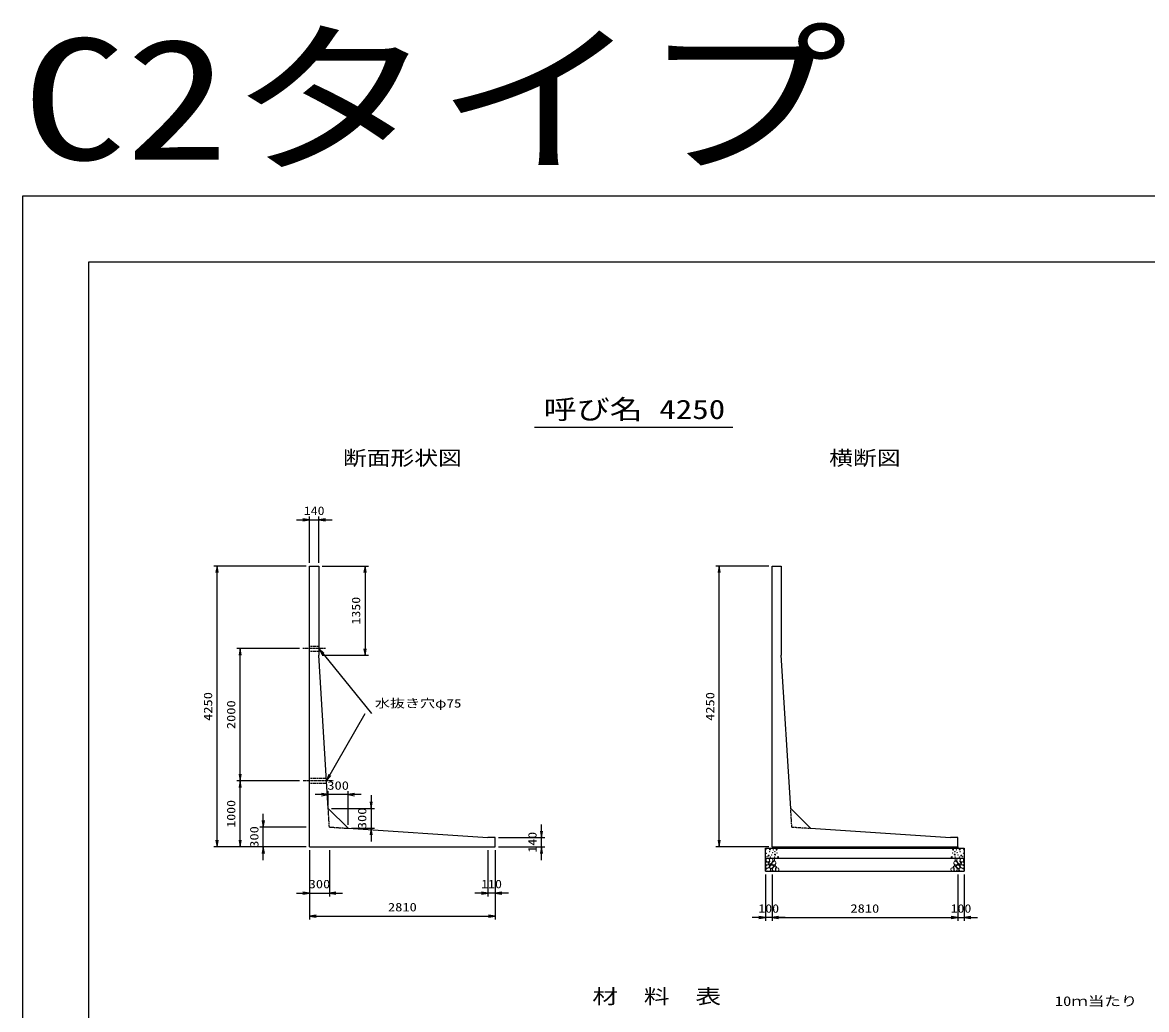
# Model space of a CAD drawing. Units: millimetres at full size. Extents: x 0 to 42050, y 0 to 32328.
# Drawn here: x 0 to 17013, y 17388 to 32328 of the extents above; entities that cross this region are included whole.
import ezdxf
from ezdxf.enums import TextEntityAlignment as Align

# ---------------------------------------------------------------- set-up
doc = ezdxf.new("R2010")
doc.units = ezdxf.units.MM
doc.linetypes.add('CHAIN', pattern=[18.5, 12, -1.5, 3.5, -1.5])
doc.linetypes.add('DASHED_SPACED', pattern=[12, 6, -6])
for name, color, linetype, lineweight in [('D-BMK', 2, 'CHAIN', 25), ('D-DCR-HCHn', 4, 'Continuous', 9), ('D-STR-DIM', 7, 'Continuous', 25), ('D-STR-STRn', 1, 'Continuous', 25), ('D-STR-TXT', 7, 'Continuous', 25), ('D-TTL', 2, 'Continuous', 25), ('D-TTL-TXT', 7, 'Continuous', 25)]:
    doc.layers.add(name, color=color, linetype=linetype, lineweight=lineweight)
doc.layers.add('D-MTR', color=7, linetype='Continuous')
doc.styles.add('ＭＳ ゴシック', font='')
doc.styles.get('ＭＳ ゴシック').set_extended_font_data('MS Gothic')

# ---------------------------------------------------------------- blocks, each defined once
blk = doc.blocks.new('open_arrow')
at = {"color": 0, "linetype": 'Continuous', "lineweight": -2}
blk.add_lwpolyline([(7.5, 1.25), (0, 0), (7.5, -1.25)], dxfattribs=at)

msp = doc.modelspace()

# ---------------------------------------------------------------- linework, layer by layer
at = {"layer": 'D-BMK'}
for p, q in [((4585, 22850), (4245, 22850)), ((4701.923, 20850), (4245, 20850))]:
    msp.add_line(p, q, dxfattribs=at)
at = {"layer": 'D-DCR-HCHn'}
for points in [[(11252.281, 19613.808), (11245.346, 19593.005), (11254.592, 19579.136), (11277.707, 19576.824), (11293.488, 19583.599), (11286.952, 19599.939), (11291.575, 19609.185), (11282.33, 19618.431), (11268.461, 19623.053)], [(11296.155, 19537.009), (11313.277, 19562.692), (11311.137, 19569.112), (11287.594, 19575.533), (11266.192, 19573.393), (11251.21, 19560.551), (11249.07, 19545.57), (11251.21, 19530.588), (11268.332, 19526.308)], [(11296.198, 19671.594), (11275.395, 19676.217), (11256.904, 19666.971), (11254.592, 19646.168), (11259.215, 19629.988), (11282.33, 19623.053), (11298.51, 19623.053), (11305.444, 19634.611), (11305.444, 19660.037)], [(11314.69, 19673.906), (11307.756, 19653.102), (11310.067, 19629.988), (11293.887, 19604.562), (11314.69, 19593.005), (11337.805, 19604.562), (11351.673, 19623.053), (11356.296, 19653.102), (11351.673, 19669.283), (11337.805, 19676.217)], [(11319.313, 19593.005), (11307.756, 19583.759), (11312.379, 19576.824), (11328.559, 19576.824), (11335.493, 19579.136), (11340.116, 19588.382), (11333.182, 19595.316)], [(11356.082, 19537.009), (11366.783, 19562.692), (11358.222, 19573.393), (11332.539, 19573.393), (11321.838, 19569.112), (11311.137, 19554.131), (11311.137, 19541.289), (11321.838, 19524.167), (11334.679, 19522.027)], [(11353.985, 19618.431), (11342.427, 19590.693), (11351.673, 19579.136), (11379.411, 19579.136), (11390.968, 19583.759), (11402.525, 19599.939), (11402.525, 19613.808), (11390.968, 19632.299), (11377.099, 19634.611)], [(11358.608, 19669.283), (11358.608, 19641.545), (11370.165, 19634.611), (11381.722, 19641.545), (11384.034, 19657.725), (11381.722, 19671.594), (11365.542, 19676.217)], [(11388.185, 19560.551), (11398.886, 19569.112), (11394.606, 19575.533), (11379.624, 19575.533), (11373.204, 19573.393), (11368.923, 19564.832), (11375.344, 19558.411)], [(14146.015, 19618.431), (14157.573, 19590.693), (14148.327, 19579.136), (14120.589, 19579.136), (14109.032, 19583.759), (14097.475, 19599.939), (14097.475, 19613.808), (14109.032, 19632.299), (14122.901, 19634.611)], [(14111.815, 19560.551), (14101.114, 19569.112), (14105.394, 19575.533), (14120.376, 19575.533), (14126.796, 19573.393), (14131.077, 19564.832), (14124.656, 19558.411)], [(14141.392, 19669.283), (14141.392, 19641.545), (14129.835, 19634.611), (14118.278, 19641.545), (14115.966, 19657.725), (14118.278, 19671.594), (14134.458, 19676.217)], [(14143.918, 19537.009), (14133.217, 19562.692), (14141.778, 19573.393), (14167.461, 19573.393), (14178.162, 19569.112), (14188.863, 19554.131), (14188.863, 19541.289), (14178.162, 19524.167), (14165.321, 19522.027)], [(14185.31, 19673.906), (14192.244, 19653.102), (14189.933, 19629.988), (14206.113, 19604.562), (14185.31, 19593.005), (14162.195, 19604.562), (14148.327, 19623.053), (14143.704, 19653.102), (14148.327, 19669.283), (14162.195, 19676.217)], [(14180.687, 19593.005), (14192.244, 19583.759), (14187.621, 19576.824), (14171.441, 19576.824), (14164.507, 19579.136), (14159.884, 19588.382), (14166.818, 19595.316)], [(14203.845, 19537.009), (14186.723, 19562.692), (14188.863, 19569.112), (14212.406, 19575.533), (14233.808, 19573.393), (14248.79, 19560.551), (14250.93, 19545.57), (14248.79, 19530.588), (14231.668, 19526.308)], [(14203.802, 19671.594), (14224.605, 19676.217), (14243.096, 19666.971), (14245.408, 19646.168), (14240.785, 19629.988), (14217.67, 19623.053), (14201.49, 19623.053), (14194.556, 19634.611), (14194.556, 19660.037)], [(14247.719, 19613.808), (14254.654, 19593.005), (14245.408, 19579.136), (14222.293, 19576.824), (14206.512, 19583.599), (14213.048, 19599.939), (14208.425, 19609.185), (14217.67, 19618.431), (14231.539, 19623.053)], [(11304.716, 19483.503), (11319.698, 19489.924), (11323.978, 19511.326), (11315.417, 19526.308), (11300.435, 19530.588), (11281.173, 19528.448), (11259.771, 19519.887), (11249.07, 19507.045), (11249.07, 19492.064), (11255.49, 19483.503), (11281.173, 19485.643)], [(11351.801, 19489.924), (11351.801, 19515.606), (11341.1, 19522.027), (11330.399, 19515.606), (11328.259, 19500.625), (11330.399, 19487.783), (11345.381, 19483.503)], [(11392.466, 19485.643), (11398.886, 19504.905), (11396.746, 19526.308), (11411.728, 19549.85), (11392.466, 19560.551), (11371.063, 19549.85), (11358.222, 19532.728), (11353.941, 19504.905), (11358.222, 19489.924), (11371.063, 19483.503)], [(11409.588, 19487.783), (11428.85, 19483.503), (11445.972, 19492.064), (11448.112, 19511.326), (11443.831, 19526.308), (11422.429, 19532.728), (11407.447, 19532.728), (11401.027, 19522.027), (11401.027, 19498.484)], [(14090.412, 19487.783), (14071.15, 19483.503), (14054.028, 19492.064), (14051.888, 19511.326), (14056.169, 19526.308), (14077.571, 19532.728), (14092.553, 19532.728), (14098.973, 19522.027), (14098.973, 19498.484)], [(14107.534, 19485.643), (14101.114, 19504.905), (14103.254, 19526.308), (14088.272, 19549.85), (14107.534, 19560.551), (14128.937, 19549.85), (14141.778, 19532.728), (14146.059, 19504.905), (14141.778, 19489.924), (14128.937, 19483.503)], [(14148.199, 19489.924), (14148.199, 19515.606), (14158.9, 19522.027), (14169.601, 19515.606), (14171.741, 19500.625), (14169.601, 19487.783), (14154.619, 19483.503)], [(14195.284, 19483.503), (14180.302, 19489.924), (14176.022, 19511.326), (14184.583, 19526.308), (14199.565, 19530.588), (14218.827, 19528.448), (14240.229, 19519.887), (14250.93, 19507.045), (14250.93, 19492.064), (14244.51, 19483.503), (14218.827, 19485.643)]]:
    msp.add_lwpolyline(points, close=True, dxfattribs=at)
for centre, radius in [((11255.727, 19807.43), 3), ((11256.869, 19753.919), 3), ((11307.292, 19775.761), 3), ((11313.964, 19811.655), 7.5), ((11352.857, 19762.723), 3), ((11364.403, 19805.014), 3), ((11390.213, 19732.843), 7.5), ((11387.638, 19778.106), 3), ((11413.974, 19807.67), 7.5), ((11421.654, 19755.19), 3), ((14078.346, 19755.19), 3), ((14086.026, 19807.67), 7.5), ((14109.787, 19732.843), 7.5), ((14112.362, 19778.106), 3), ((14135.597, 19805.014), 3), ((14147.143, 19762.723), 3), ((14186.036, 19811.655), 7.5), ((14192.708, 19775.761), 3), ((14243.131, 19753.919), 3), ((14244.273, 19807.43), 3), ((11267.509, 19699.892), 3), ((11291.97, 19719.003), 7.5), ((11318.125, 19695.822), 3), ((11338.9, 19728.648), 3), ((11383.422, 19695.32), 3), ((11435.905, 19695.97), 7.5), ((14064.095, 19695.97), 7.5), ((14116.578, 19695.32), 3), ((14161.1, 19728.648), 3), ((14181.875, 19695.822), 3), ((14208.03, 19719.003), 7.5), ((14232.491, 19699.892), 3)]:
    msp.add_circle(centre, radius, dxfattribs=at)
at = {"layer": 'D-STR-DIM'}
for p, q in [((4345, 24150), (4345, 24850)), ((4485, 24150), (4485, 24850)), ((4145, 24800), (4685, 24800)), ((4295, 24100), (2895, 24100)), ((2945, 19850), (2945, 24100)), ((4535, 24100), (5235, 24100)), ((5185, 24100), (5185, 22750)), ((11295, 24100), (10495, 24100)), ((10545, 19850), (10545, 24100)), ((4195, 22850), (3245, 22850)), ((3295, 20850), (3295, 22850)), ((4535, 22750), (5235, 22750)), ((4195, 20850), (3245, 20850)), ((4195, 20850), (3245, 20850)), ((3295, 19850), (3295, 20850)), ((5127.698, 20641.153), (4427.698, 20641.153)), ((4627.698, 20481.153), (4627.698, 20691.153)), ((4927.698, 20181.153), (4927.698, 20691.153)), ((5277.698, 20631.153), (5277.698, 19931.153)), ((4677.698, 20431.153), (5327.698, 20431.153)), ((3645, 19650), (3645, 20350)), ((4295, 20150), (3595, 20150)), ((4977.698, 20131.153), (5327.698, 20131.153)), ((7855, 19650), (7855, 20190)), ((7205, 19990), (7905, 19990)), ((4295, 19850), (2895, 19850)), ((4295, 19850), (3245, 19850)), ((4295, 19850), (3595, 19850)), ((4345, 19800), (4345, 19100)), ((4345, 19800), (4345, 18750)), ((4645, 19800), (4645, 19100)), ((7045, 19800), (7045, 19100)), ((7155, 19800), (7155, 18750)), ((7155, 19800), (7155, 19100)), ((7205, 19850), (7905, 19850)), ((11295, 19850), (10495, 19850)), ((11245, 19430), (11245, 18730)), ((11345, 19430), (11345, 18730)), ((11345, 19430), (11345, 18730)), ((14155, 19430), (14155, 18730)), ((14155, 19430), (14155, 18730)), ((14255, 19430), (14255, 18730)), ((4145, 19150), (4845, 19150)), ((7355, 19150), (6845, 19150)), ((4345, 18800), (7155, 18800)), ((11545, 18780), (11045, 18780)), ((11345, 18780), (14155, 18780)), ((13955, 18780), (14455, 18780))]:
    msp.add_line(p, q, dxfattribs=at)
at = {"layer": 'D-STR-STRn'}
for p, q in [((4345, 19850), (4345, 24100)), ((4345, 24100), (4485, 24100)), ((4485, 24100), (4485, 22750)), ((11345, 19850), (11345, 24100)), ((11345, 24100), (11485, 24100)), ((11485, 24100), (11485, 22750)), ((4627.698, 20431.153), (4485, 22750)), ((11627.698, 20431.153), (11485, 22750)), ((4927.698, 20131.153), (4627.698, 20431.153)), ((11927.698, 20131.153), (11627.698, 20431.153)), ((4927.698, 20131.153), (7045, 19990)), ((11927.698, 20131.153), (14045, 19990)), ((7155, 19990), (7045, 19990)), ((7155, 19850), (7155, 19990)), ((14155, 19990), (14045, 19990)), ((14155, 19850), (14155, 19990)), ((4345, 19850), (7155, 19850)), ((11245, 19480), (11245, 19830)), ((11245, 19830), (14255, 19830)), ((11345, 19850), (14155, 19850)), ((11345, 19850), (11345, 19830)), ((14155, 19850), (14155, 19830)), ((14255, 19830), (14255, 19480)), ((11245, 19680), (14255, 19680)), ((11245, 19480), (14255, 19480))]:
    msp.add_line(p, q, dxfattribs=at)
at = {"layer": 'D-STR-STRn', "linetype": 'DASHED_SPACED'}
for p, q in [((4345, 22887.5), (4485, 22887.5)), ((4345, 22812.5), (4485, 22812.5)), ((4345, 20887.5), (4599.615, 20887.5)), ((4345, 20812.5), (4604.231, 20812.5))]:
    msp.add_line(p, q, dxfattribs=at)
at = {"layer": 'D-STR-STRn', "color": 2, "linetype": 'DASHED_SPACED'}
for p, q in [((4645, 20150), (4627.698, 20431.153)), ((11645, 20150), (11627.698, 20431.153)), ((4645, 20150), (4927.698, 20131.153)), ((11645, 20150), (11927.698, 20131.153))]:
    msp.add_line(p, q, dxfattribs=at)
at = {"layer": 'D-STR-TXT'}
for p, q in [((4485, 22850), (5285, 21870)), ((4601.923, 20850), (5185, 21870))]:
    msp.add_line(p, q, dxfattribs=at)
at = {"layer": 'D-TTL'}
for points in [[(0, 0), (42050, 0), (42050, 29700), (0, 29700)], [(1000, 1000), (41050, 1000), (41050, 28700), (1000, 28700)]]:
    msp.add_lwpolyline(points, close=True, dxfattribs=at)
at = {"layer": 'D-TTL-TXT'}
msp.add_line((7750, 26200), (10750, 26200), dxfattribs=at)

# ---------------------------------------------------------------- block references
at = {"layer": 'D-STR-DIM', "xscale": 13.3, "yscale": 13.3}
for p, rotation in [((4345, 24800), 180), ((2945, 24100), 270), ((5185, 24100), 270), ((10545, 24100), 270), ((3295, 22850), 270), ((5185, 22750), 90), ((3295, 20850), 90), ((3295, 20850), 270), ((4627.698, 20641.153), 180), ((5277.698, 20431.153), 90), ((3645, 20150), 90), ((5277.698, 20131.153), 270), ((7855, 19990), 90), ((2945, 19850), 90), ((3295, 19850), 90), ((10545, 19850), 90), ((3645, 19850), 270), ((7855, 19850), 270), ((4345, 19150), 180), ((7045, 19150), 180), ((7155, 18800), 180), ((11245, 18780), 180), ((14155, 18780), 180), ((14155, 18780), 180)]:
    msp.add_blockref('open_arrow', p, dxfattribs=dict(at, rotation=rotation))
for p in [(4485, 24800), (4927.698, 20641.153), (4645, 19150), (7155, 19150), (4345, 18800), (11345, 18780), (11345, 18780), (14255, 18780)]:
    msp.add_blockref('open_arrow', p, dxfattribs=at)
at = {"layer": 'D-STR-TXT', "xscale": 13.3, "yscale": 13.3}
for p, rotation in [((4485, 22850), 309.2), ((4601.923, 20850), 60.2)]:
    msp.add_blockref('open_arrow', p, dxfattribs=dict(at, rotation=rotation))

# ---------------------------------------------------------------- texts
at = {"layer": 'D-MTR', "style": 'ＭＳ ゴシック', "width": 1.3}
msp.add_text('材\u3000料\u3000表', height=219.9, dxfattribs=at).set_placement((8625, 17410), align=Align.BOTTOM_LEFT)
at = {"layer": 'D-MTR', "style": 'ＭＳ ゴシック', "width": 1.25}
msp.add_text('10ｍ当たり', height=146.6, dxfattribs=at).set_placement((16875, 17398.333), align=Align.BOTTOM_RIGHT)
at = {"layer": 'D-STR-DIM', "style": 'ＭＳ ゴシック'}
for s, width, p in [('140', 1.2, (4415, 24937.5)), ('300', 1.25, (4777.698, 20778.653)), ('300', 1.25, (4495, 19287.5)), ('110', 1.2, (7100, 19287.5)), ('2810', 1.25, (5750, 18937.5)), ('100', 1.2, (11295, 18917.5)), ('2810', 1.25, (12750, 18917.5)), ('100', 1.2, (14205, 18917.5))]:
    msp.add_text(s, height=128.3, dxfattribs=dict(at, width=width)).set_placement(p, align=Align.MIDDLE_CENTER)
for s, width, p in [('1350', 1.2, (5047.5, 23425)), ('4250', 1.25, (2807.5, 21975)), ('4250', 1.25, (10407.5, 21975)), ('2000', 1.25, (3157.5, 21850)), ('1000', 1.2, (3157.5, 20350)), ('300', 1.25, (5140.198, 20281.153)), ('300', 1.25, (3507.5, 20000)), ('140', 1.2, (7717.5, 19920))]:
    msp.add_text(s, height=128.3, rotation=90, dxfattribs=dict(at, width=width)).set_placement(p, align=Align.MIDDLE_CENTER)
at = {"layer": 'D-STR-TXT', "style": 'ＭＳ ゴシック', "width": 1.3}
msp.add_text('水抜き穴φ75', height=128.3, dxfattribs=at).set_placement((5335, 21920), align=Align.BOTTOM_LEFT)
at = {"layer": 'D-TTL-TXT', "style": 'ＭＳ ゴシック', "width": 1.25}
msp.add_text('C2タイプ', height=1833, dxfattribs=at).set_placement((0, 29700), align=Align.BOTTOM_LEFT)
at = {"layer": 'D-TTL-TXT', "style": 'ＭＳ ゴシック'}
for s, height, width, p in [('呼び名', 293.3, 1.25, (8637.5, 26237.5)), ('4250', 293.3, 1.25, (10137.5, 26237.5)), ('断面形状図', 219.9, 1.2, (5750, 25560)), ('横断図', 219.9, 1.2, (12750, 25560))]:
    msp.add_text(s, height=height, dxfattribs=dict(at, width=width)).set_placement(p, align=Align.BOTTOM_CENTER)

doc.saveas('drawing.dxf')
